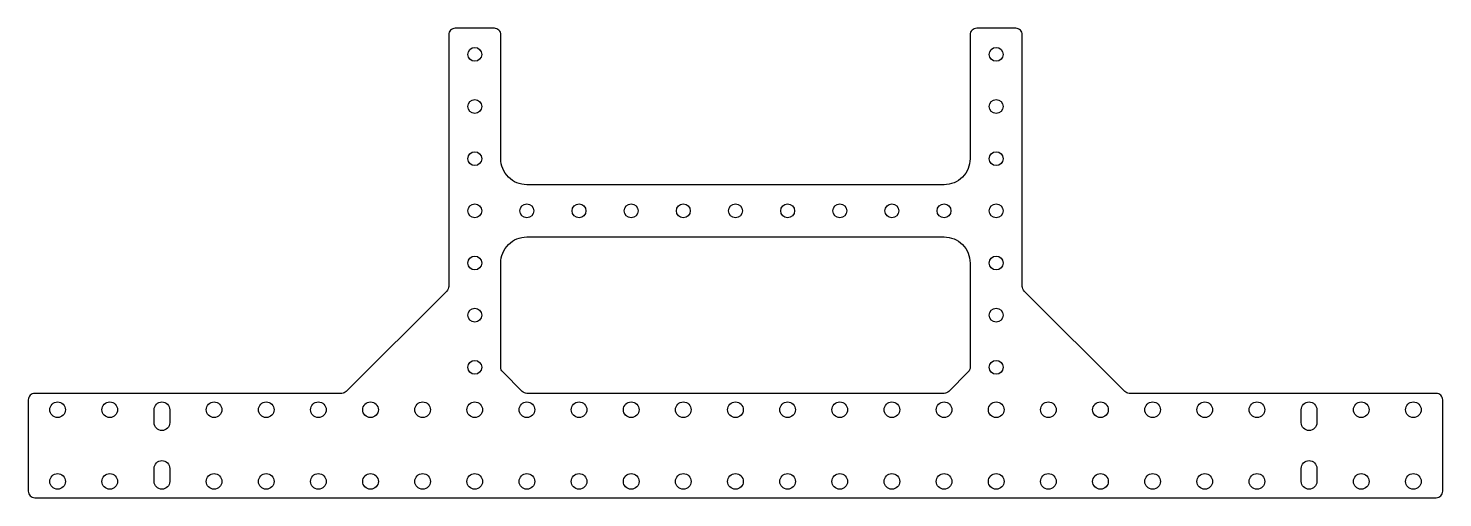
# Model space of a CAD drawing. Header units: inches. Extents: x 0 to 27.1, y 0 to 9.
import ezdxf

# ---------------------------------------------------------------- set-up
doc = ezdxf.new("R2010")
doc.units = ezdxf.units.IN
doc.header["$MEASUREMENT"] = 0

msp = doc.modelspace()

# ---------------------------------------------------------------- linework, layer by layer
for points in [[(8.062, 8.875), (8.062, 4.052, -0.198912), (8.026, 3.963), (6.099, 2.037, -0.198912), (6.011, 2), (0.125, 2, 0.414214), (0, 1.875), (0, 0.125, 0.414214), (0.125, 0), (27, 0, 0.414214), (27.125, 0.125), (27.125, 1.875, 0.414214), (27, 2), (21.114, 2, -0.198912), (21.026, 2.037), (19.099, 3.963, -0.198912), (19.062, 4.052), (19.062, 8.875, 0.414214), (18.938, 9), (18.188, 9, 0.414214), (18.062, 8.875), (18.062, 6.5, -0.414214), (17.562, 6), (9.562, 6, -0.414214), (9.062, 6.5), (9.062, 8.875, 0.414214), (8.938, 9), (8.187, 9, 0.414214)], [(9.099, 2.412, -0.198912), (9.062, 2.5), (9.062, 4.5, -0.414214), (9.562, 5), (17.562, 5, -0.414214), (18.062, 4.5), (18.062, 2.5, -0.198912), (18.026, 2.412), (17.651, 2.037, -0.198912), (17.562, 2), (9.562, 2, -0.198912), (9.474, 2.037)], [(2.713, 1.687), (2.713, 1.437, -1), (2.413, 1.437), (2.413, 1.687, -1)], [(24.712, 1.687), (24.712, 1.437, -1), (24.413, 1.437), (24.413, 1.687, -1)], [(2.413, 0.312), (2.413, 0.562, -1), (2.713, 0.562), (2.713, 0.312, -1)], [(24.413, 0.312), (24.413, 0.562, -1), (24.712, 0.562), (24.712, 0.312, -1)]]:
    msp.add_lwpolyline(points, format="xyb", close=True)
for centre, radius in [((8.562, 8.5), 0.133), ((18.562, 8.5), 0.133), ((8.562, 7.5), 0.133), ((18.562, 7.5), 0.133), ((8.562, 6.5), 0.133), ((18.562, 6.5), 0.133), ((8.562, 5.5), 0.133), ((9.562, 5.5), 0.133), ((10.562, 5.5), 0.133), ((11.562, 5.5), 0.133), ((12.562, 5.5), 0.133), ((13.562, 5.5), 0.133), ((14.562, 5.5), 0.133), ((15.562, 5.5), 0.133), ((16.562, 5.5), 0.133), ((17.562, 5.5), 0.133), ((18.562, 5.5), 0.133), ((8.562, 4.5), 0.133), ((18.562, 4.5), 0.133), ((8.562, 3.5), 0.133), ((18.562, 3.5), 0.133), ((8.562, 2.5), 0.133), ((18.562, 2.5), 0.133), ((0.562, 1.687), 0.15), ((1.563, 1.687), 0.15), ((3.563, 1.687), 0.15), ((4.563, 1.687), 0.15), ((5.563, 1.687), 0.15), ((6.563, 1.687), 0.15), ((7.563, 1.687), 0.15), ((8.562, 1.687), 0.15), ((9.562, 1.687), 0.15), ((10.562, 1.687), 0.15), ((11.562, 1.687), 0.15), ((12.562, 1.687), 0.15), ((13.562, 1.687), 0.15), ((14.562, 1.687), 0.15), ((15.562, 1.687), 0.15), ((16.562, 1.687), 0.15), ((17.562, 1.687), 0.15), ((18.562, 1.687), 0.15), ((19.562, 1.687), 0.15), ((20.562, 1.687), 0.15), ((21.562, 1.687), 0.15), ((22.562, 1.687), 0.15), ((23.563, 1.687), 0.15), ((25.562, 1.687), 0.15), ((26.562, 1.687), 0.15), ((0.562, 0.312), 0.15), ((1.563, 0.312), 0.15), ((3.563, 0.312), 0.15), ((4.563, 0.312), 0.15), ((5.563, 0.312), 0.15), ((6.563, 0.312), 0.15), ((7.563, 0.312), 0.15), ((8.562, 0.312), 0.15), ((9.562, 0.312), 0.15), ((10.562, 0.312), 0.15), ((11.562, 0.312), 0.15), ((12.562, 0.312), 0.15), ((13.562, 0.312), 0.15), ((14.562, 0.312), 0.15), ((15.562, 0.312), 0.15), ((16.562, 0.312), 0.15), ((17.562, 0.312), 0.15), ((18.562, 0.312), 0.15), ((19.562, 0.312), 0.15), ((20.562, 0.312), 0.15), ((21.562, 0.312), 0.15), ((22.562, 0.312), 0.15), ((23.563, 0.312), 0.15), ((25.562, 0.312), 0.15), ((26.562, 0.312), 0.15)]:
    msp.add_circle(centre, radius)

doc.saveas('drawing.dxf')
